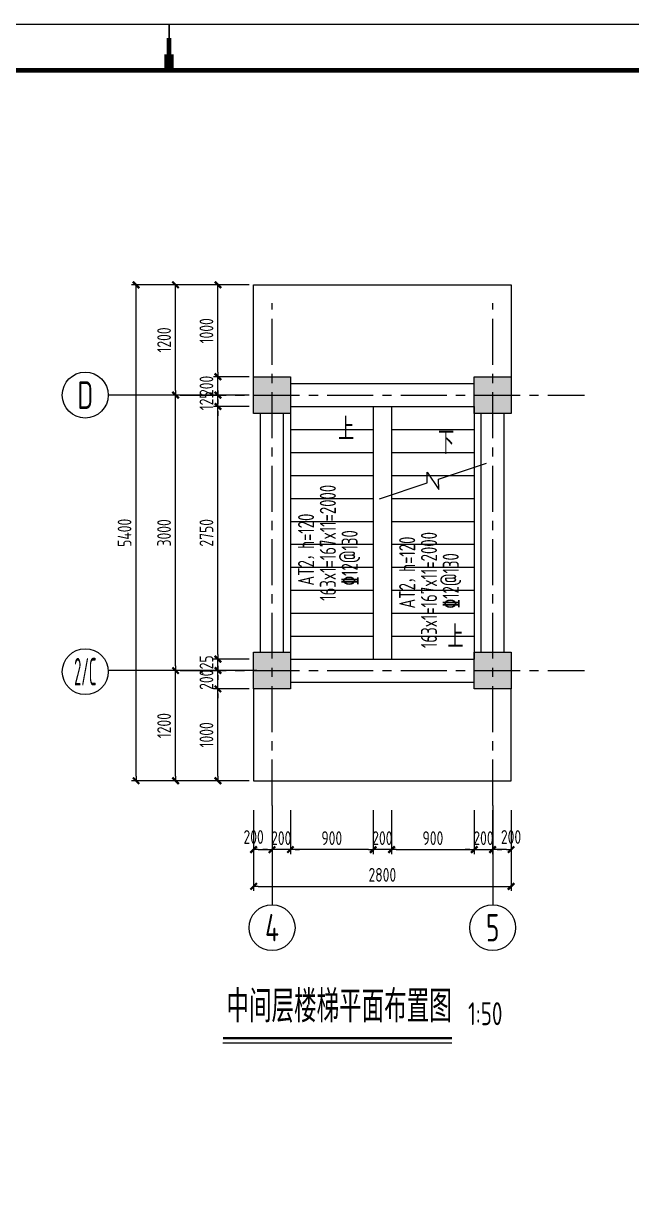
# Model space of a CAD drawing. Extents: x 665703 to 1047784, y -160603 to 92239.
# Drawn here: x 803922 to 817147, y -126801 to -101168 of the extents above; entities that cross this region are included whole.
import ezdxf
from ezdxf.enums import TextEntityAlignment as Align

# ---------------------------------------------------------------- set-up
doc = ezdxf.new("R2010")
doc.units = 0
doc.header["$LTSCALE"] = 800
doc.linetypes.add('CENTER', pattern=[2, 1.25, -0.25, 0.25, -0.25])
doc.layers.get('0').update_dxf_attribs({"linetype": 'CONTINUOUS'})
doc.layers.get('Defpoints').update_dxf_attribs({"linetype": 'CONTINUOUS'})
for name, color, linetype in [('AXIS', 4, 'CENTER'), ('COLU', 3, 'CONTINUOUS'), ('DIM', 2, 'CONTINUOUS'), ('HATCH', 254, 'CONTINUOUS'), ('NUM', 7, 'CONTINUOUS'), ('TEXT', 7, 'CONTINUOUS'), ('THIN', 7, 'CONTINUOUS'), ('TK', 7, 'CONTINUOUS'), ('中粗', 3, 'CONTINUOUS'), ('细线', 7, 'CONTINUOUS')]:
    doc.layers.add(name, color=color, linetype=linetype)
doc.styles.add('TSSD_Axis', font='tssdeng.shx', dxfattribs={"width": 0.7, "bigfont": 'tssdchn.shx'})
doc.styles.add('TSSD_Dimension', font='Tssdeng.shx', dxfattribs={"width": 0.75, "bigfont": 'hztxt.shx'})
doc.styles.add('TSSD_Norm', font='Tssdeng.shx', dxfattribs={"bigfont": 'hztxt.shx'})
doc.dimstyles.new('TSSD_50_100', dxfattribs={"dimtxt": 300, "dimasz": 100, "dimexe": 100, "dimexo": 100, "dimgap": 100, "dimtad": 1, "dimdec": 0, "dimlfac": 0.5, "dimzin": 0, "dimdsep": 46, "dimtxsty": 'TSSD_Dimension', "dimblk": '_tsdbk', "dimcen": 0, "dimdle": 100, "dimclrt": 7, "dimadec": 0, "dimazin": 0, "dimtfac": 1, "dimtdec": 0, "dimtix": 1, "dimtmove": 2, "dimatfit": 3, "dimldrblk": '_tsdbk', "dimfxl": 0, "dimtolj": 1, "dimtzin": 0, "dimarcsym": 0})

# ---------------------------------------------------------------- blocks, each defined once
blk = doc.blocks.new('ts_axno')
at = {"color": 0, "linetype": 'ByBlock', "lineweight": -2}
blk.add_circle((0, 0), 0.5, dxfattribs=at)
at = {"color": 0, "linetype": 'ByBlock', "lineweight": -2, "style": 'TSSD_Axis', "width": 0.7}
blk.add_attdef('A', text='', height=0.6, dxfattribs=at).set_placement((0, 0), align=Align.MIDDLE_CENTER)
blk = doc.blocks.new('_tsdbk')
blk.add_line((-1, 0), (0, 0))
blk.add_lwpolyline([(-0.7, -0.7, 0.5, 0.5, 0), (0.7, 0.7, 0.5, 0.5, 0)], format="xyseb")
blk = doc.blocks.new('*D562')
at = {"layer": 'Defpoints', "color": 0, "transparency": 16777216}
for p in [(793098, -115660), (793875, -115660), (793875, -117660)]:
    blk.add_point(p, dxfattribs=at)
at = {"layer": 'DIM', "color": 0, "lineweight": -2, "transparency": 16777216}
for p, q in [((793775, -115660), (792998, -115660)), ((793098, -117560), (793098, -115760)), ((793775, -117660), (792998, -117660))]:
    blk.add_line(p, q, dxfattribs=at)
at = {"layer": 'DIM', "color": 0, "lineweight": -2, "transparency": 16777216, "xscale": 100, "yscale": 100, "zscale": 100}
for p, rotation in [((793098, -115660), 90), ((793098, -117660), 270)]:
    blk.add_blockref('_tsdbk', p, dxfattribs=dict(at, rotation=rotation))
at = {"layer": 'DIM', "color": 7, "transparency": 16777216, "insert": (792848, -116660), "char_height": 300, "attachment_point": 5, "rotation": 90, "style": 'TSSD_Dimension'}
blk.add_mtext('\\A1;1000', dxfattribs=at)
blk = doc.blocks.new('*D563')
at = {"layer": 'Defpoints', "color": 0, "transparency": 16777216}
for p in [(793098, -115260), (794045, -115260), (793875, -115660)]:
    blk.add_point(p, dxfattribs=at)
at = {"layer": 'DIM', "color": 0, "lineweight": -2, "transparency": 16777216}
for p, q in [((793098, -115160), (793098, -115060)), ((793945, -115260), (792998, -115260)), ((793098, -115660), (793098, -115260)), ((793775, -115660), (792998, -115660)), ((793098, -115760), (793098, -115860))]:
    blk.add_line(p, q, dxfattribs=at)
at = {"layer": 'DIM', "color": 0, "lineweight": -2, "transparency": 16777216, "xscale": 100, "yscale": 100, "zscale": 100}
for p, rotation in [((793098, -115260), 270), ((793098, -115660), 90)]:
    blk.add_blockref('_tsdbk', p, dxfattribs=dict(at, rotation=rotation))
at = {"layer": 'DIM', "color": 7, "transparency": 16777216, "insert": (792848, -115460), "char_height": 300, "attachment_point": 5, "rotation": 90, "style": 'TSSD_Dimension'}
blk.add_mtext('\\A1;200', dxfattribs=at)
blk = doc.blocks.new('*D564')
at = {"layer": 'Defpoints', "color": 0, "transparency": 16777216}
for p in [(793098, -115010), (793875, -115010), (794045, -115260)]:
    blk.add_point(p, dxfattribs=at)
at = {"layer": 'DIM', "color": 0, "lineweight": -2, "transparency": 16777216}
for p, q in [((793098, -114910), (793098, -114810)), ((793775, -115010), (792998, -115010)), ((793098, -115260), (793098, -115010)), ((793945, -115260), (792998, -115260)), ((793098, -115360), (793098, -115460))]:
    blk.add_line(p, q, dxfattribs=at)
at = {"layer": 'DIM', "color": 0, "lineweight": -2, "transparency": 16777216, "xscale": 100, "yscale": 100, "zscale": 100}
for p, rotation in [((793098, -115010), 270), ((793098, -115260), 90)]:
    blk.add_blockref('_tsdbk', p, dxfattribs=dict(at, rotation=rotation))
at = {"layer": 'DIM', "color": 7, "transparency": 16777216, "insert": (792848, -115135), "char_height": 300, "attachment_point": 5, "rotation": 90, "style": 'TSSD_Dimension'}
blk.add_mtext('\\A1;125', dxfattribs=at)
blk = doc.blocks.new('*D565')
at = {"layer": 'Defpoints', "color": 0, "transparency": 16777216}
for p in [(793098, -109510), (793875, -109510), (793875, -115010)]:
    blk.add_point(p, dxfattribs=at)
at = {"layer": 'DIM', "color": 0, "lineweight": -2, "transparency": 16777216}
for p, q in [((793775, -109510), (792998, -109510)), ((793098, -114910), (793098, -109610)), ((793775, -115010), (792998, -115010))]:
    blk.add_line(p, q, dxfattribs=at)
at = {"layer": 'DIM', "color": 0, "lineweight": -2, "transparency": 16777216, "xscale": 100, "yscale": 100, "zscale": 100}
for p, rotation in [((793098, -109510), 90), ((793098, -115010), 270)]:
    blk.add_blockref('_tsdbk', p, dxfattribs=dict(at, rotation=rotation))
at = {"layer": 'DIM', "color": 7, "transparency": 16777216, "insert": (792848, -112260), "char_height": 300, "attachment_point": 5, "rotation": 90, "style": 'TSSD_Dimension'}
blk.add_mtext('\\A1;2750', dxfattribs=at)
blk = doc.blocks.new('*D566')
at = {"layer": 'Defpoints', "color": 0, "transparency": 16777216}
for p in [(793098, -109260), (793875, -109260), (793875, -109510)]:
    blk.add_point(p, dxfattribs=at)
at = {"layer": 'DIM', "color": 0, "lineweight": -2, "transparency": 16777216}
for p, q in [((793098, -109160), (793098, -109060)), ((793775, -109260), (792998, -109260)), ((793098, -109510), (793098, -109260)), ((793775, -109510), (792998, -109510)), ((793098, -109610), (793098, -109710))]:
    blk.add_line(p, q, dxfattribs=at)
at = {"layer": 'DIM', "color": 0, "lineweight": -2, "transparency": 16777216, "xscale": 100, "yscale": 100, "zscale": 100}
for p, rotation in [((793098, -109260), 270), ((793098, -109510), 90)]:
    blk.add_blockref('_tsdbk', p, dxfattribs=dict(at, rotation=rotation))
at = {"layer": 'DIM', "color": 7, "transparency": 16777216, "insert": (792848, -109385), "char_height": 300, "attachment_point": 5, "rotation": 90, "style": 'TSSD_Dimension'}
blk.add_mtext('\\A1;125', dxfattribs=at)
blk = doc.blocks.new('*D567')
at = {"layer": 'Defpoints', "color": 0, "transparency": 16777216}
for p in [(793098, -108860), (793875, -108860), (793875, -109260)]:
    blk.add_point(p, dxfattribs=at)
at = {"layer": 'DIM', "color": 0, "lineweight": -2, "transparency": 16777216}
for p, q in [((793098, -108760), (793098, -108660)), ((793775, -108860), (792998, -108860)), ((793098, -109260), (793098, -108860)), ((793775, -109260), (792998, -109260)), ((793098, -109360), (793098, -109460))]:
    blk.add_line(p, q, dxfattribs=at)
at = {"layer": 'DIM', "color": 0, "lineweight": -2, "transparency": 16777216, "xscale": 100, "yscale": 100, "zscale": 100}
for p, rotation in [((793098, -108860), 270), ((793098, -109260), 90)]:
    blk.add_blockref('_tsdbk', p, dxfattribs=dict(at, rotation=rotation))
at = {"layer": 'DIM', "color": 7, "transparency": 16777216, "insert": (792848, -109060), "char_height": 300, "attachment_point": 5, "rotation": 90, "style": 'TSSD_Dimension'}
blk.add_mtext('\\A1;200', dxfattribs=at)
blk = doc.blocks.new('*D568')
at = {"layer": 'Defpoints', "color": 0, "transparency": 16777216}
for p in [(793098, -106860), (793875, -106860), (793875, -108860)]:
    blk.add_point(p, dxfattribs=at)
at = {"layer": 'DIM', "color": 0, "lineweight": -2, "transparency": 16777216}
for p, q in [((793775, -106860), (792998, -106860)), ((793098, -108760), (793098, -106960)), ((793775, -108860), (792998, -108860))]:
    blk.add_line(p, q, dxfattribs=at)
at = {"layer": 'DIM', "color": 0, "lineweight": -2, "transparency": 16777216, "xscale": 100, "yscale": 100, "zscale": 100}
for p, rotation in [((793098, -106860), 90), ((793098, -108860), 270)]:
    blk.add_blockref('_tsdbk', p, dxfattribs=dict(at, rotation=rotation))
at = {"layer": 'DIM', "color": 7, "transparency": 16777216, "insert": (792848, -107860), "char_height": 300, "attachment_point": 5, "rotation": 90, "style": 'TSSD_Dimension'}
blk.add_mtext('\\A1;1000', dxfattribs=at)
blk = doc.blocks.new('*D569')
at = {"layer": 'Defpoints', "color": 0, "transparency": 16777216}
for p in [(792176, -115260), (793875, -115260), (793875, -117660)]:
    blk.add_point(p, dxfattribs=at)
at = {"layer": 'DIM', "color": 0, "lineweight": -2, "transparency": 16777216}
for p, q in [((793775, -115260), (792076, -115260)), ((792176, -117560), (792176, -115360)), ((793775, -117660), (792076, -117660))]:
    blk.add_line(p, q, dxfattribs=at)
at = {"layer": 'DIM', "color": 0, "lineweight": -2, "transparency": 16777216, "xscale": 100, "yscale": 100, "zscale": 100}
for p, rotation in [((792176, -115260), 90), ((792176, -117660), 270)]:
    blk.add_blockref('_tsdbk', p, dxfattribs=dict(at, rotation=rotation))
at = {"layer": 'DIM', "color": 7, "transparency": 16777216, "insert": (791926, -116460), "char_height": 300, "attachment_point": 5, "rotation": 90, "style": 'TSSD_Dimension'}
blk.add_mtext('\\A1;1200', dxfattribs=at)
blk = doc.blocks.new('*D570')
at = {"layer": 'Defpoints', "color": 0, "transparency": 16777216}
for p in [(792176, -109260), (793875, -109260), (793875, -115260)]:
    blk.add_point(p, dxfattribs=at)
at = {"layer": 'DIM', "color": 0, "lineweight": -2, "transparency": 16777216}
for p, q in [((793775, -109260), (792076, -109260)), ((792176, -115160), (792176, -109360)), ((793775, -115260), (792076, -115260))]:
    blk.add_line(p, q, dxfattribs=at)
at = {"layer": 'DIM', "color": 0, "lineweight": -2, "transparency": 16777216, "xscale": 100, "yscale": 100, "zscale": 100}
for p, rotation in [((792176, -109260), 90), ((792176, -115260), 270)]:
    blk.add_blockref('_tsdbk', p, dxfattribs=dict(at, rotation=rotation))
at = {"layer": 'DIM', "color": 7, "transparency": 16777216, "insert": (791926, -112260), "char_height": 300, "attachment_point": 5, "rotation": 90, "style": 'TSSD_Dimension'}
blk.add_mtext('\\A1;3000', dxfattribs=at)
blk = doc.blocks.new('*D571')
at = {"layer": 'Defpoints', "color": 0, "transparency": 16777216}
for p in [(792176, -106860), (793875, -106860), (793875, -109260)]:
    blk.add_point(p, dxfattribs=at)
at = {"layer": 'DIM', "color": 0, "lineweight": -2, "transparency": 16777216}
for p, q in [((793775, -106860), (792076, -106860)), ((792176, -109160), (792176, -106960)), ((793775, -109260), (792076, -109260))]:
    blk.add_line(p, q, dxfattribs=at)
at = {"layer": 'DIM', "color": 0, "lineweight": -2, "transparency": 16777216, "xscale": 100, "yscale": 100, "zscale": 100}
for p, rotation in [((792176, -106860), 90), ((792176, -109260), 270)]:
    blk.add_blockref('_tsdbk', p, dxfattribs=dict(at, rotation=rotation))
at = {"layer": 'DIM', "color": 7, "transparency": 16777216, "insert": (791926, -108060), "char_height": 300, "attachment_point": 5, "rotation": 90, "style": 'TSSD_Dimension'}
blk.add_mtext('\\A1;1200', dxfattribs=at)
blk = doc.blocks.new('*D572')
at = {"layer": 'Defpoints', "color": 0, "transparency": 16777216}
for p in [(794275, -118199), (794675, -118199), (794275, -119160)]:
    blk.add_point(p, dxfattribs=at)
at = {"layer": 'DIM', "color": 0, "lineweight": -2, "transparency": 16777216}
for p, q in [((794275, -118299), (794275, -119260)), ((794675, -118299), (794675, -119260)), ((794175, -119160), (794075, -119160)), ((794675, -119160), (794275, -119160)), ((794775, -119160), (794875, -119160))]:
    blk.add_line(p, q, dxfattribs=at)
at = {"layer": 'DIM', "color": 0, "lineweight": -2, "transparency": 16777216, "xscale": 100, "yscale": 100, "zscale": 100}
blk.add_blockref('_tsdbk', (794275, -119160), dxfattribs=at)
at = {"layer": 'DIM', "color": 0, "lineweight": -2, "transparency": 16777216, "xscale": 100, "yscale": 100, "zscale": 100, "rotation": 180}
blk.add_blockref('_tsdbk', (794675, -119160), dxfattribs=at)
at = {"layer": 'DIM', "color": 7, "transparency": 16777216, "insert": (794475, -118910), "char_height": 300, "attachment_point": 5, "style": 'TSSD_Dimension'}
blk.add_mtext('\\A1;200', dxfattribs=at)
blk = doc.blocks.new('*D573')
at = {"layer": 'Defpoints', "color": 0, "transparency": 16777216}
for p in [(793875, -118199), (799475, -118199), (799475, -119960)]:
    blk.add_point(p, dxfattribs=at)
at = {"layer": 'DIM', "color": 0, "lineweight": -2, "transparency": 16777216}
for p, q in [((793875, -118299), (793875, -120060)), ((799475, -118299), (799475, -120060)), ((793975, -119960), (799375, -119960))]:
    blk.add_line(p, q, dxfattribs=at)
at = {"layer": 'DIM', "color": 0, "lineweight": -2, "transparency": 16777216, "xscale": 100, "yscale": 100, "zscale": 100, "rotation": 180}
blk.add_blockref('_tsdbk', (793875, -119960), dxfattribs=at)
at = {"layer": 'DIM', "color": 0, "lineweight": -2, "transparency": 16777216, "xscale": 100, "yscale": 100, "zscale": 100}
blk.add_blockref('_tsdbk', (799475, -119960), dxfattribs=at)
at = {"layer": 'DIM', "color": 7, "transparency": 16777216, "insert": (796675, -119710), "char_height": 300, "attachment_point": 5, "style": 'TSSD_Dimension'}
blk.add_mtext('\\A1;2800', dxfattribs=at)
blk = doc.blocks.new('*D574')
at = {"layer": 'Defpoints', "color": 0, "transparency": 16777216}
for p in [(793875, -118199), (794275, -118199), (794275, -119160)]:
    blk.add_point(p, dxfattribs=at)
at = {"layer": 'DIM', "color": 0, "lineweight": -2, "transparency": 16777216}
for p, q in [((793875, -118299), (793875, -119260)), ((794275, -118299), (794275, -119260)), ((793975, -119160), (794175, -119160))]:
    blk.add_line(p, q, dxfattribs=at)
at = {"layer": 'DIM', "color": 0, "lineweight": -2, "transparency": 16777216, "xscale": 100, "yscale": 100, "zscale": 100, "rotation": 180}
blk.add_blockref('_tsdbk', (793875, -119160), dxfattribs=at)
at = {"layer": 'DIM', "color": 0, "lineweight": -2, "transparency": 16777216, "xscale": 100, "yscale": 100, "zscale": 100}
blk.add_blockref('_tsdbk', (794275, -119160), dxfattribs=at)
at = {"layer": 'DIM', "color": 7, "transparency": 16777216, "insert": (793875, -118885), "char_height": 300, "attachment_point": 5, "style": 'TSSD_Dimension'}
blk.add_mtext('\\A1;200', dxfattribs=at)
blk = doc.blocks.new('*D575')
at = {"layer": 'Defpoints', "color": 0, "transparency": 16777216}
for p in [(799075, -118199), (799475, -118199), (799075, -119160)]:
    blk.add_point(p, dxfattribs=at)
at = {"layer": 'DIM', "color": 0, "lineweight": -2, "transparency": 16777216}
for p, q in [((799075, -118299), (799075, -119260)), ((799475, -118299), (799475, -119260)), ((799375, -119160), (799175, -119160))]:
    blk.add_line(p, q, dxfattribs=at)
at = {"layer": 'DIM', "color": 0, "lineweight": -2, "transparency": 16777216, "xscale": 100, "yscale": 100, "zscale": 100, "rotation": 180}
blk.add_blockref('_tsdbk', (799075, -119160), dxfattribs=at)
at = {"layer": 'DIM', "color": 0, "lineweight": -2, "transparency": 16777216, "xscale": 100, "yscale": 100, "zscale": 100}
blk.add_blockref('_tsdbk', (799475, -119160), dxfattribs=at)
at = {"layer": 'DIM', "color": 7, "transparency": 16777216, "insert": (799475, -118885), "char_height": 300, "attachment_point": 5, "style": 'TSSD_Dimension'}
blk.add_mtext('\\A1;200', dxfattribs=at)
blk = doc.blocks.new('*D576')
at = {"layer": 'Defpoints', "color": 0, "transparency": 16777216}
for p in [(791317, -106860), (793625, -106860), (793625, -117660)]:
    blk.add_point(p, dxfattribs=at)
at = {"layer": 'DIM', "color": 0, "lineweight": -2, "transparency": 16777216}
for p, q in [((793525, -106860), (791217, -106860)), ((791317, -117560), (791317, -106960)), ((793525, -117660), (791217, -117660))]:
    blk.add_line(p, q, dxfattribs=at)
at = {"layer": 'DIM', "color": 0, "lineweight": -2, "transparency": 16777216, "xscale": 100, "yscale": 100, "zscale": 100}
for p, rotation in [((791317, -106860), 90), ((791317, -117660), 270)]:
    blk.add_blockref('_tsdbk', p, dxfattribs=dict(at, rotation=rotation))
at = {"layer": 'DIM', "color": 7, "transparency": 16777216, "insert": (791067, -112260), "char_height": 300, "attachment_point": 5, "rotation": 90, "style": 'TSSD_Dimension'}
blk.add_mtext('\\A1;5400', dxfattribs=at)
blk = doc.blocks.new('*D577')
at = {"layer": 'Defpoints', "color": 0, "transparency": 16777216}
for p in [(794675, -118199), (796475, -118199), (794675, -119160)]:
    blk.add_point(p, dxfattribs=at)
at = {"layer": 'DIM', "color": 0, "lineweight": -2, "transparency": 16777216}
for p, q in [((794675, -118299), (794675, -119260)), ((796475, -118299), (796475, -119260)), ((796375, -119160), (794775, -119160))]:
    blk.add_line(p, q, dxfattribs=at)
at = {"layer": 'DIM', "color": 0, "lineweight": -2, "transparency": 16777216, "xscale": 100, "yscale": 100, "zscale": 100, "rotation": 180}
blk.add_blockref('_tsdbk', (794675, -119160), dxfattribs=at)
at = {"layer": 'DIM', "color": 0, "lineweight": -2, "transparency": 16777216, "xscale": 100, "yscale": 100, "zscale": 100}
blk.add_blockref('_tsdbk', (796475, -119160), dxfattribs=at)
at = {"layer": 'DIM', "color": 7, "transparency": 16777216, "insert": (795575, -118910), "char_height": 300, "attachment_point": 5, "style": 'TSSD_Dimension'}
blk.add_mtext('\\A1;900', dxfattribs=at)
blk = doc.blocks.new('*D578')
at = {"layer": 'Defpoints', "color": 0, "transparency": 16777216}
for p in [(796475, -118199), (796875, -118199), (796475, -119160)]:
    blk.add_point(p, dxfattribs=at)
at = {"layer": 'DIM', "color": 0, "lineweight": -2, "transparency": 16777216}
for p, q in [((796475, -118299), (796475, -119260)), ((796875, -118299), (796875, -119260)), ((796375, -119160), (796275, -119160)), ((796875, -119160), (796475, -119160)), ((796975, -119160), (797075, -119160))]:
    blk.add_line(p, q, dxfattribs=at)
at = {"layer": 'DIM', "color": 0, "lineweight": -2, "transparency": 16777216, "xscale": 100, "yscale": 100, "zscale": 100}
blk.add_blockref('_tsdbk', (796475, -119160), dxfattribs=at)
at = {"layer": 'DIM', "color": 0, "lineweight": -2, "transparency": 16777216, "xscale": 100, "yscale": 100, "zscale": 100, "rotation": 180}
blk.add_blockref('_tsdbk', (796875, -119160), dxfattribs=at)
at = {"layer": 'DIM', "color": 7, "transparency": 16777216, "insert": (796675, -118910), "char_height": 300, "attachment_point": 5, "style": 'TSSD_Dimension'}
blk.add_mtext('\\A1;200', dxfattribs=at)
blk = doc.blocks.new('*D579')
at = {"layer": 'Defpoints', "color": 0, "transparency": 16777216}
for p in [(798675, -118199), (799075, -118199), (799075, -119160)]:
    blk.add_point(p, dxfattribs=at)
at = {"layer": 'DIM', "color": 0, "lineweight": -2, "transparency": 16777216}
for p, q in [((798675, -118299), (798675, -119260)), ((799075, -118299), (799075, -119260)), ((798575, -119160), (798475, -119160)), ((798675, -119160), (799075, -119160)), ((799175, -119160), (799275, -119160))]:
    blk.add_line(p, q, dxfattribs=at)
at = {"layer": 'DIM', "color": 0, "lineweight": -2, "transparency": 16777216, "xscale": 100, "yscale": 100, "zscale": 100}
blk.add_blockref('_tsdbk', (798675, -119160), dxfattribs=at)
at = {"layer": 'DIM', "color": 0, "lineweight": -2, "transparency": 16777216, "xscale": 100, "yscale": 100, "zscale": 100, "rotation": 180}
blk.add_blockref('_tsdbk', (799075, -119160), dxfattribs=at)
at = {"layer": 'DIM', "color": 7, "transparency": 16777216, "insert": (798875, -118910), "char_height": 300, "attachment_point": 5, "style": 'TSSD_Dimension'}
blk.add_mtext('\\A1;200', dxfattribs=at)
blk = doc.blocks.new('*D580')
at = {"layer": 'Defpoints', "color": 0, "transparency": 16777216}
for p in [(796875, -118199), (798675, -118199), (798675, -119160)]:
    blk.add_point(p, dxfattribs=at)
at = {"layer": 'DIM', "color": 0, "lineweight": -2, "transparency": 16777216}
for p, q in [((796875, -118299), (796875, -119260)), ((798675, -118299), (798675, -119260)), ((796975, -119160), (798575, -119160))]:
    blk.add_line(p, q, dxfattribs=at)
at = {"layer": 'DIM', "color": 0, "lineweight": -2, "transparency": 16777216, "xscale": 100, "yscale": 100, "zscale": 100, "rotation": 180}
blk.add_blockref('_tsdbk', (796875, -119160), dxfattribs=at)
at = {"layer": 'DIM', "color": 0, "lineweight": -2, "transparency": 16777216, "xscale": 100, "yscale": 100, "zscale": 100}
blk.add_blockref('_tsdbk', (798675, -119160), dxfattribs=at)
at = {"layer": 'DIM', "color": 7, "transparency": 16777216, "insert": (797775, -118910), "char_height": 300, "attachment_point": 5, "style": 'TSSD_Dimension'}
blk.add_mtext('\\A1;900', dxfattribs=at)
blk = doc.blocks.new('MI')
at = {"layer": 'TK'}
for points, const_width in [([(42050, 59400), (42050, 58400)], 35), ([(42050, 58400), (42050, 59100)], 100), ([(42050, 58400), (42050, 58750)], 200)]:
    blk.add_lwpolyline(points, dxfattribs=dict(at, const_width=const_width))

msp = doc.modelspace()

# ---------------------------------------------------------------- hatches: boundary and pattern name
at = {"layer": 'HATCH'}
for points in [[(808927.8, -108860.5), (809727.8, -108860.5), (809727.8, -109660.5), (808927.8, -109660.5)], [(813727.8, -108860.5), (814527.8, -108860.5), (814527.8, -109660.5), (813727.8, -109660.5)], [(808927.8, -114860.5), (809727.8, -114860.5), (809727.8, -115660.5), (808927.8, -115660.5)], [(813727.8, -114860.5), (814527.8, -114860.5), (814527.8, -115660.5), (813727.8, -115660.5)]]:
    msp.add_hatch(color=256, dxfattribs=at).paths.add_polyline_path(points)

# ---------------------------------------------------------------- linework, layer by layer
at = {"layer": 'AXIS'}
for p, q in [((809327.8, -118199.5), (809327.8, -107260.5)), ((814127.8, -118199.5), (814127.8, -107260.5)), ((807327.8, -109260.5), (816127.8, -109260.5)), ((807327.8, -115260.5), (816127.8, -115260.5))]:
    msp.add_line(p, q, dxfattribs=at)
at = {"layer": 'COLU'}
for points in [[(808927.8, -108860.5), (809727.8, -108860.5), (809727.8, -109660.5), (808927.8, -109660.5)], [(813727.8, -108860.5), (814527.8, -108860.5), (814527.8, -109660.5), (813727.8, -109660.5)], [(808927.8, -114860.5), (809727.8, -114860.5), (809727.8, -115660.5), (808927.8, -115660.5)], [(813727.8, -114860.5), (814527.8, -114860.5), (814527.8, -115660.5), (813727.8, -115660.5)]]:
    msp.add_lwpolyline(points, close=True, dxfattribs=at)
at = {"layer": 'NUM'}
for p, q in [((807327.8, -109260.5), (805763.3, -109260.5)), ((807978.9, -115260.5), (805764.5, -115260.5)), ((809327.8, -118199.5), (809327.8, -120360.2)), ((814127.8, -118199.5), (814127.8, -120360.2))]:
    msp.add_line(p, q, dxfattribs=at)
msp.add_lwpolyline([(808257.7, -123268.6, 50, 50, 0), (813242.5, -123268.6, 50, 50, 0)], format="xyseb", dxfattribs=at)
msp.add_lwpolyline([(808257.7, -123368.6), (813242.5, -123368.6)], dxfattribs=at)
at = {"layer": 'THIN'}
msp.add_lwpolyline([(811662.2, -111519.6), (812704.5, -111171.8), (812701.2, -110941), (812954.4, -111320.3), (812951.1, -111089.5), (813993.4, -110741.7)], dxfattribs=at)
at = {"layer": 'TK', "color": 2}
msp.add_lwpolyline([(849137.2, -101185.5), (765037.2, -101185.5), (765037.2, -160585.5), (849137.2, -160585.5)], close=True, dxfattribs=at)
at = {"layer": 'TK', "color": 2, "const_width": 100}
msp.add_lwpolyline([(767537.2, -102185.5), (848137.2, -102185.5), (848137.2, -159585.5), (767537.2, -159585.5)], close=True, dxfattribs=at)
at = {"layer": '中粗'}
for p, q in [((808927.8, -108860.5), (808927.8, -106860.5)), ((808927.8, -106860.5), (814527.8, -106860.5)), ((814527.8, -106860.5), (814527.8, -108860.5)), ((809727.8, -109010.5), (813727.8, -109010.5)), ((809077.8, -114860.5), (809077.8, -109660.5)), ((809577.8, -114860.5), (809577.8, -109660.5)), ((809727.8, -109510.5), (813727.8, -109510.5)), ((809727.8, -109660.5), (809727.8, -114860.5)), ((811527.8, -109510.5), (811527.8, -115010.5)), ((811927.8, -109510.5), (811927.8, -115010.5)), ((813727.8, -109510.5), (813727.8, -115010.5)), ((813877.8, -114860.5), (813877.8, -109660.5)), ((814377.8, -114860.5), (814377.8, -109660.5)), ((809727.8, -110010.5), (811527.8, -110010.5)), ((811927.8, -110010.5), (813727.8, -110010.5)), ((809727.8, -110510.5), (811527.8, -110510.5)), ((811927.8, -110510.5), (813727.8, -110510.5)), ((809727.8, -111010.5), (811527.8, -111010.5)), ((811927.8, -111010.5), (813727.8, -111010.5)), ((809727.8, -111510.5), (811527.8, -111510.5)), ((811927.8, -111510.5), (813727.8, -111510.5)), ((809727.8, -112010.5), (811527.8, -112010.5)), ((811927.8, -112010.5), (813727.8, -112010.5)), ((809727.8, -112510.5), (811527.8, -112510.5)), ((811927.8, -112510.5), (813727.8, -112510.5)), ((809727.8, -113010.5), (811527.8, -113010.5)), ((811927.8, -113010.5), (813727.8, -113010.5)), ((809727.8, -113510.5), (811527.8, -113510.5)), ((811927.8, -113510.5), (813727.8, -113510.5)), ((809727.8, -114010.5), (811527.8, -114010.5)), ((811927.8, -114010.5), (813727.8, -114010.5)), ((809727.8, -114510.5), (811527.8, -114510.5)), ((811927.8, -114510.5), (813727.8, -114510.5)), ((809727.8, -115010.5), (813727.8, -115010.5)), ((809727.8, -115510.5), (813727.8, -115510.5)), ((808927.8, -115660.5), (808927.8, -117660.5)), ((814527.8, -117660.5), (814527.8, -115660.5)), ((808927.8, -117660.5), (814527.8, -117660.5))]:
    msp.add_line(p, q, dxfattribs=at)
at = {"layer": '细线'}
for points in [[(810627.8, -108850, 0, 0, 0), (810627.8, -108850, 0, 0, 0), (810627.8, -108850, 0, 0, 0), (810627.8, -109797.3, 100, 0, 0), (810627.8, -110257.7, 0, 0, 0)], [(812801.4, -108847.7, 0, 0, 0), (812801.4, -108847.7, 0, 0, 0), (812801.4, -108847.7, 0, 0, 0), (812801.4, -110091.4, 100, 0, 0), (812801.4, -110551.8, 0, 0, 0)], [(813004.8, -115670.9, 0, 0, 0), (813004.8, -115670.9, 0, 0, 0), (813004.8, -115670.9, 0, 0, 0), (813004.8, -114723.6, 100, 0, 0), (813004.8, -114263.2, 0, 0, 0)]]:
    msp.add_lwpolyline(points, format="xyseb", dxfattribs=at)

# ---------------------------------------------------------------- block references
at = {"layer": 'NUM'}
ref = msp.add_blockref('ts_axno', (805263.3, -109260.5), dxfattribs=dict(at, xscale=1000, yscale=1000, zscale=1000))
ref.add_attrib('D', 'D', dxfattribs={"height": 600, "style": 'TSSD_Axis', "width": 0.7}).set_placement((805263.3, -109260.5), align=Align.MIDDLE_CENTER)
ref = msp.add_blockref('ts_axno', (805264.5, -115284.6), dxfattribs=dict(at, xscale=1000, yscale=1000, zscale=1000))
ref.add_attrib('1/A', '2/C', dxfattribs={"height": 600, "style": 'TSSD_Axis', "width": 0.4}).set_placement((805264.5, -115284.6), align=Align.MIDDLE_CENTER)
ref = msp.add_blockref('ts_axno', (809327.8, -120860.2), dxfattribs=dict(at, xscale=1000, yscale=1000, zscale=1000))
ref.add_attrib('4', '4', dxfattribs={"height": 600, "style": 'TSSD_Axis', "width": 0.7}).set_placement((809327.8, -120860.2), align=Align.MIDDLE_CENTER)
ref = msp.add_blockref('ts_axno', (814127.8, -120860.2), dxfattribs=dict(at, xscale=1000, yscale=1000, zscale=1000))
ref.add_attrib('5', '5', dxfattribs={"height": 600, "style": 'TSSD_Axis', "width": 0.7}).set_placement((814127.8, -120860.2), align=Align.MIDDLE_CENTER)
at = {"layer": 'TK', "color": 2}
msp.add_blockref('MI', (765037.2, -160585.5), dxfattribs=at)

# ---------------------------------------------------------------- texts
at = {"layer": 'NUM', "style": 'TSSD_Norm', "width": 0.7}
for s, height, p in [('中间层楼梯平面布置图', 700, (808337, -123134.1)), ('1:50', 500, (813592.5, -123134.1))]:
    msp.add_text(s, height=height, dxfattribs=at).set_placement(p, align=Align.BOTTOM_LEFT)
at = {"layer": 'TEXT', "style": 'TSSD_Norm', "width": 0.7}
for s, p in [('上', (810766.4, -110248.8)), ('下', (812940, -110542.9)), ('上', (813143.5, -114772.1))]:
    msp.add_text(s, height=500, dxfattribs=at).set_placement(p)
for s, p in [('163x1=167x11=2000', (810716.6, -113741.2)), ('AT2，h=120', (810242.6, -113408.7)), ('%%13212@130', (811190.6, -113408.7)), ('163x1=167x11=2000', (812916.6, -114769)), ('AT2，h=120', (812442.6, -113908.7)), ('%%13212@130', (813390.6, -113908.7))]:
    msp.add_text(s, height=350, rotation=90, dxfattribs=at).set_placement(p)

# ---------------------------------------------------------------- dimensions: what is measured, and where the dimension line sits
at = {"layer": 'DIM'}
for base, p1, p2, angle, picture, middle in [((806369.4, -106860.5), (808677.8, -117660.5), (808677.8, -106860.5), 90, '*D576', (806119.4, -112260.5)), ((807228.9, -106860.5), (808927.8, -109260.5), (808927.8, -106860.5), 90, '*D571', (806978.9, -108060.5)), ((808150.9, -106860.5), (808927.8, -108860.5), (808927.8, -106860.5), 90, '*D568', (807900.9, -107860.5)), ((808150.9, -108860.5), (808927.8, -109260.5), (808927.8, -108860.5), 90, '*D567', (807900.9, -109060.5)), ((807228.9, -109260.5), (808927.8, -115260.5), (808927.8, -109260.5), 90, '*D570', (806978.9, -112260.5)), ((808150.9, -109260.5), (808927.8, -109510.5), (808927.8, -109260.5), 90, '*D566', (807900.9, -109385.5)), ((808150.9, -109510.5), (808927.8, -115010.5), (808927.8, -109510.5), 90, '*D565', (807900.9, -112260.5)), ((808150.9, -115010.5), (809097.9, -115260.5), (808927.8, -115010.5), 90, '*D564', (807900.9, -115135.5)), ((808150.9, -115260.5), (808927.8, -115660.5), (809097.9, -115260.5), 90, '*D563', (807900.9, -115460.5)), ((807228.9, -115260.5), (808927.8, -117660.5), (808927.8, -115260.5), 90, '*D569', (806978.9, -116460.5)), ((808150.9, -115660.5), (808927.8, -117660.5), (808927.8, -115660.5), 90, '*D562', (807900.9, -116660.5)), ((814527.8, -119960.2), (808927.8, -118199.5), (814527.8, -118199.5), 180, '*D573', (811727.8, -119710.2)), ((809327.8, -119160.2), (809727.8, -118199.5), (809327.8, -118199.5), 180, '*D572', (809527.8, -118910.2)), ((809727.8, -119160.2), (811527.8, -118199.5), (809727.8, -118199.5), 180, '*D577', (810627.8, -118910.2)), ((811527.8, -119160.2), (811927.8, -118199.5), (811527.8, -118199.5), 180, '*D578', (811727.8, -118910.2))]:
    dim = msp.add_linear_dim(base=base, p1=p1, p2=p2, angle=angle, dimstyle='TSSD_50_100', dxfattribs=at)
    dim.commit()
    dim.dimension.update_dxf_attribs({"geometry": picture, "text_midpoint": middle, "insert": (15052.5, 0)})
dim = msp.add_linear_dim(base=(809327.8, -119160.2), p1=(808927.8, -118199.5), p2=(809327.8, -118199.5), dimstyle='TSSD_50_100', dxfattribs=at)
dim.commit()
dim.dimension.update_dxf_attribs({"geometry": '*D574', "text_midpoint": (808927.8, -118885.2), "dimtype": 160, "insert": (15052.5, 0)})
for base, p1, p2, picture, middle in [((813727.8, -119160.2), (811927.8, -118199.5), (813727.8, -118199.5), '*D580', (812827.8, -118910.2)), ((814127.8, -119160.2), (813727.8, -118199.5), (814127.8, -118199.5), '*D579', (813927.8, -118910.2))]:
    dim = msp.add_linear_dim(base=base, p1=p1, p2=p2, dimstyle='TSSD_50_100', dxfattribs=at)
    dim.commit()
    dim.dimension.update_dxf_attribs({"geometry": picture, "text_midpoint": middle, "insert": (15052.5, 0)})
dim = msp.add_linear_dim(base=(814127.8, -119160.2), p1=(814527.8, -118199.5), p2=(814127.8, -118199.5), angle=180, dimstyle='TSSD_50_100', dxfattribs=at)
dim.commit()
dim.dimension.update_dxf_attribs({"geometry": '*D575', "text_midpoint": (814527.8, -118885.2), "dimtype": 160, "insert": (15052.5, 0)})

doc.saveas('drawing.dxf')
